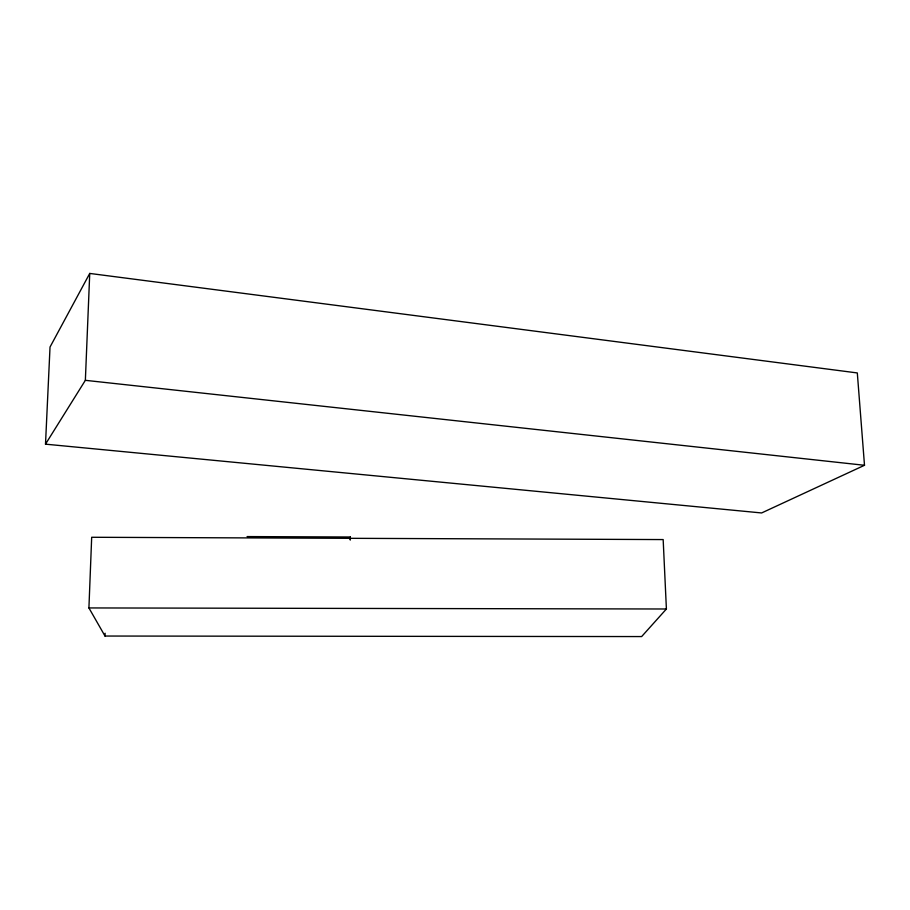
<?xml version="1.0" encoding="UTF-8"?>
<svg xmlns="http://www.w3.org/2000/svg" width="910" height="910" viewBox="0 0 910 910"><rect width="100%" height="100%" fill="white"/><g stroke="black" fill="none" stroke-linecap="round" stroke-linejoin="round"><path stroke-width="1.36" d="M350.339 539.801L350.339 537.002L247.065 536.582M105.003 636.044L88.918 607.937L91.682 537.275L663.163 539.573L666.404 608.995L641.641 636.568L105.003 636.044L105.105 633.246M45.5 444.16L85.358 380.323L89.737 273.432L857.311 372.941L864.5 465.283L761.613 512.956L45.5 444.16L50.027 347.04L89.737 273.432M350.111 539.812L350.339 537.002M88.918 607.937L666.404 608.995M85.358 380.323L864.5 465.283"/></g></svg>
